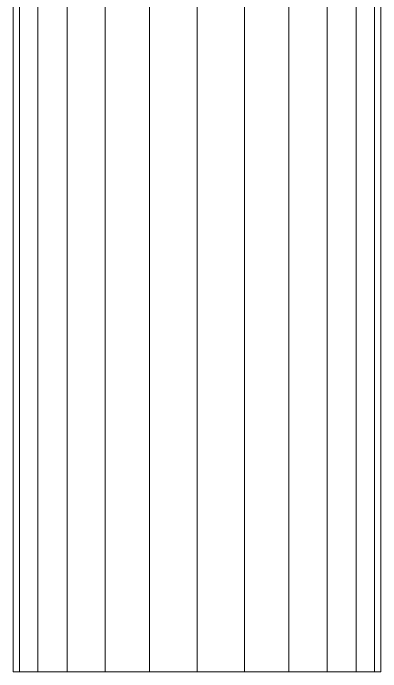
# Model space of a CAD drawing. Header units: inches. Extents: x -3325 to -59, y 5 to 733.
# Drawn here: x -2296.282 to -2294.968, y 121.365 to 123.717 of the extents above; entities that cross this region are included whole.
import ezdxf

# ---------------------------------------------------------------- set-up
doc = ezdxf.new("R2010")
doc.units = ezdxf.units.IN
doc.header["$MEASUREMENT"] = 0
doc.layers.add('P-PIPE', color=10, linetype='Continuous', lineweight=9)

msp = doc.modelspace()

# ---------------------------------------------------------------- linework, layer by layer
at = {"layer": 'P-PIPE', "color": 1}
msp.add_line((-2295.625, 125.035, 1076), (-2295.625, 121.365, 1076), dxfattribs=at)
msp.add_line((-2295.625, 125.035, 1076), (-2295.625, 121.365, 1076), dxfattribs=at)

# ---------------------------------------------------------------- meshes
mesh = msp.add_polyface(dxfattribs=at)
corners = [(-2295.6249, 125.035, 1076.6575), (-2295.7952, 125.035, 1076.6351), (-2295.9538, 125.035, 1076.5694), (-2296.0898, 125.035, 1076.465), (-2296.1944, 125.035, 1076.3287), (-2296.2601, 125.035, 1076.1702), (-2296.2825, 125.035, 1076), (-2296.2825, 121.365, 1076), (-2296.2601, 121.365, 1076.1702), (-2296.1944, 121.365, 1076.3287), (-2296.0898, 121.365, 1076.465), (-2295.9538, 121.365, 1076.5694), (-2295.7952, 121.365, 1076.6351), (-2295.6249, 121.365, 1076.6575)]
mesh.append_faces([[corners[k] for k in face] for face in [(7, 8, 5, 6)]], dxfattribs={"vtx1": -1, "color": 1})
mesh.append_faces([[corners[k] for k in face] for face in [(8, 9, 4, 5), (3, 4, 9, 10), (11, 12, 1, 2), (2, 3, 10, 11)]], dxfattribs={"vtx1": -1, "vtx3": -1, "color": 1})
mesh.append_faces([[corners[k] for k in face] for face in [(12, 13, 0, 1)]], dxfattribs={"vtx3": -1, "color": 1})
mesh = msp.add_polyface(dxfattribs=at)
corners = [(-2296.2825, 125.035, 1076), (-2296.2601, 125.035, 1075.8299), (-2296.1944, 125.035, 1075.6713), (-2296.0898, 125.035, 1075.5351), (-2295.9538, 125.035, 1075.4306), (-2295.7952, 125.035, 1075.3649), (-2295.6249, 125.035, 1075.3425), (-2295.6249, 121.365, 1075.3425), (-2295.7952, 121.365, 1075.3649), (-2295.9538, 121.365, 1075.4306), (-2296.0898, 121.365, 1075.5351), (-2296.1944, 121.365, 1075.6713), (-2296.2601, 121.365, 1075.8299), (-2296.2825, 121.365, 1076)]
mesh.append_faces([[corners[k] for k in face] for face in [(7, 8, 5, 6)]], dxfattribs={"vtx1": -1, "color": 1})
mesh.append_faces([[corners[k] for k in face] for face in [(8, 9, 4, 5), (3, 4, 9, 10), (11, 12, 1, 2), (2, 3, 10, 11)]], dxfattribs={"vtx1": -1, "vtx3": -1, "color": 1})
mesh.append_faces([[corners[k] for k in face] for face in [(12, 13, 0, 1)]], dxfattribs={"vtx3": -1, "color": 1})
mesh = msp.add_polyface(dxfattribs=at)
corners = [(-2294.9676, 125.035, 1076), (-2294.9899, 125.035, 1076.1702), (-2295.0557, 125.035, 1076.3287), (-2295.16, 125.035, 1076.465), (-2295.2963, 125.035, 1076.5694), (-2295.4548, 125.035, 1076.6351), (-2295.6249, 125.035, 1076.6575), (-2295.6249, 121.365, 1076.6575), (-2295.4548, 121.365, 1076.6351), (-2295.2963, 121.365, 1076.5694), (-2295.16, 121.365, 1076.465), (-2295.0557, 121.365, 1076.3287), (-2294.9899, 121.365, 1076.1702), (-2294.9676, 121.365, 1076)]
mesh.append_faces([[corners[k] for k in face] for face in [(7, 8, 5, 6)]], dxfattribs={"vtx1": -1, "color": 1})
mesh.append_faces([[corners[k] for k in face] for face in [(8, 9, 4, 5), (3, 4, 9, 10), (11, 12, 1, 2), (2, 3, 10, 11)]], dxfattribs={"vtx1": -1, "vtx3": -1, "color": 1})
mesh.append_faces([[corners[k] for k in face] for face in [(12, 13, 0, 1)]], dxfattribs={"vtx3": -1, "color": 1})
mesh = msp.add_polyface(dxfattribs=at)
corners = [(-2295.6249, 125.035, 1075.3425), (-2295.4548, 125.035, 1075.3649), (-2295.2963, 125.035, 1075.4306), (-2295.16, 125.035, 1075.5351), (-2295.0557, 125.035, 1075.6713), (-2294.9899, 125.035, 1075.8299), (-2294.9676, 125.035, 1076), (-2294.9676, 121.365, 1076), (-2294.9899, 121.365, 1075.8299), (-2295.0557, 121.365, 1075.6713), (-2295.16, 121.365, 1075.5351), (-2295.2963, 121.365, 1075.4306), (-2295.4548, 121.365, 1075.3649), (-2295.6249, 121.365, 1075.3425)]
mesh.append_faces([[corners[k] for k in face] for face in [(7, 8, 5, 6)]], dxfattribs={"vtx1": -1, "color": 1})
mesh.append_faces([[corners[k] for k in face] for face in [(8, 9, 4, 5), (3, 4, 9, 10), (11, 12, 1, 2), (2, 3, 10, 11)]], dxfattribs={"vtx1": -1, "vtx3": -1, "color": 1})
mesh.append_faces([[corners[k] for k in face] for face in [(12, 13, 0, 1)]], dxfattribs={"vtx3": -1, "color": 1})
mesh = msp.add_polyface(dxfattribs=at)
corners = [(-2296.2825, 121.365, 1076), (-2296.2601, 121.365, 1075.8299), (-2296.1944, 121.365, 1075.6713), (-2296.0898, 121.365, 1075.5351), (-2295.9538, 121.365, 1075.4306), (-2295.7952, 121.365, 1075.3649), (-2295.6249, 121.365, 1075.3425), (-2295.4548, 121.365, 1075.3649), (-2295.2963, 121.365, 1075.4306), (-2295.16, 121.365, 1075.5351), (-2295.0557, 121.365, 1075.6713), (-2294.9899, 121.365, 1075.8299), (-2294.9676, 121.365, 1076), (-2294.9899, 121.365, 1076.1702), (-2295.0557, 121.365, 1076.3287), (-2295.16, 121.365, 1076.465), (-2295.2963, 121.365, 1076.5694), (-2295.4548, 121.365, 1076.6351), (-2295.6249, 121.365, 1076.6575), (-2295.7952, 121.365, 1076.6351), (-2295.9538, 121.365, 1076.5694), (-2296.0898, 121.365, 1076.465), (-2296.1944, 121.365, 1076.3287), (-2296.2601, 121.365, 1076.1702)]
mesh.append_faces([[corners[k] for k in face] for face in [(17, 15, 16)]], dxfattribs={"vtx0": -1, "color": 1})
mesh.append_faces([[corners[k] for k in face] for face in [(23, 13, 21, 22), (1, 13, 23, 0), (5, 7, 3, 4)]], dxfattribs={"vtx0": -1, "vtx1": -1, "color": 1})
mesh.append_faces([[corners[k] for k in face] for face in [(21, 13, 17)]], dxfattribs={"vtx0": -1, "vtx1": -1, "vtx2": -1, "color": 1})
mesh.append_faces([[corners[k] for k in face] for face in [(6, 7, 5)]], dxfattribs={"vtx1": -1, "color": 1})
mesh.append_faces([[corners[k] for k in face] for face in [(17, 18, 19)]], dxfattribs={"vtx2": -1, "color": 1})
mesh.append_faces([[corners[k] for k in face] for face in [(19, 20, 21, 17), (13, 14, 15, 17), (1, 2, 3, 11), (9, 10, 11, 3), (11, 12, 13, 1), (7, 8, 9, 3)]], dxfattribs={"vtx2": -1, "vtx3": -1, "color": 1})

doc.saveas('drawing.dxf')
